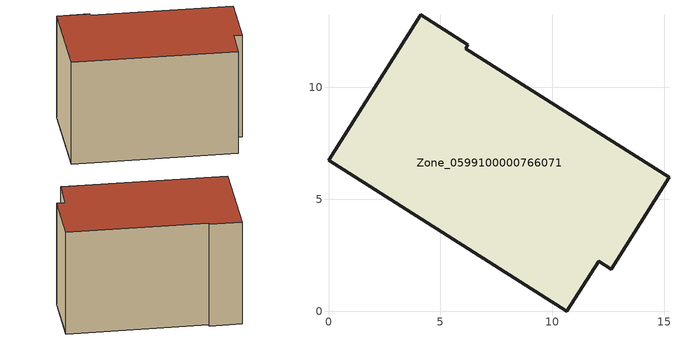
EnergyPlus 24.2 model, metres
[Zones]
Zone_0599100000766071
 floor ground (C_G): 4.12,13.24 6.23,11.9 6.12,11.73 15.21,5.98 12.62,1.88 12.07,2.23 10.65,0 0,6.74 z1.55
 wall outside (C_F): 6.23,11.9 4.12,13.24 0,6.74 10.65,0 12.07,2.23 12.62,1.88 15.21,5.98 6.12,11.73 6.23,11.9 z1.55:10.06
 roof outside (C_R): 4.12,13.24 0,6.74 10.65,0 12.07,2.23 12.62,1.88 15.21,5.98 6.12,11.73 6.23,11.9 z10.06
[BUILDING]
Pand.0599100000766071: North Axis=0; Terrain=City; Loads Convergence Tolerance Value=0.04; Temperature Convergence Tolerance Value=0.4; Solar Distribution=FullExterior; Maximum Number of Warmup Days=25; Minimum Number of Warmup Days=1
[Site:Location]
Rotterdam.The.Hague.AP_ZH_NLD Design_Conditions: Latitude=51.96; Longitude=4.45; Time Zone=1; Elevation=-4.5
[SITE:GROUNDTEMPERATURE:BUILDINGSURFACE]
18, 18, 18, 18, 18, 18, 18, 18, 18, 18, 18, 18
[MATERIAL] Thermal Absorptance=0.9; Solar Absorptance=0.7; Visible Absorptance=0.7
Name | Roughness | Thickness | Conductivity | Density | Specific Heat
G.TI.2006-2014 | MediumSmooth | 0.15 | 0.06 | 540 | 1210
F.TI.2006-2014 | Rough | 0.3 | 0.12 | 1920 | 840
R.TI.2006-2014 | MediumRough | 0.2 | 0.08 | 1500 | 1000
[CONSTRUCTION]
C_G: G.TI.2006-2014
C_F: F.TI.2006-2014
C_R: R.TI.2006-2014
[ZONE]
Zone_0599100000766071: Type=1; Multiplier=1; Ceiling Height=Autocalculate; Volume=Autocalculate; Floor Area=autocalculate; Part of Total Floor Area=Yes
[ZONEINFILTRATION:DESIGNFLOWRATE]
Infil_Zone_0599100000766071: Zone or ZoneList or Space or SpaceList=Zone_0599100000766071; Schedule=AlwaysOn; Design Flow Rate Calculation Method=Flow/Area; Flow Rate per Floor Area=0.0015; Constant Term Coefficient=1; Temperature Term Coefficient=0; Velocity Term Coefficient=0; Velocity Squared Term Coefficient=0
[HVACTEMPLATE:ZONE:IDEALLOADSAIRSYSTEM]
Zone_0599100000766071: Maximum Heating Supply Air Temperature=50; Minimum Cooling Supply Air Temperature=13; Maximum Heating Supply Air Humidity Ratio=0.0156; Minimum Cooling Supply Air Humidity Ratio=0.0077; Heating Limit=NoLimit; Cooling Limit=NoLimit; Dehumidification Control Type=ConstantSensibleHeatRatio; Cooling Sensible Heat Ratio=0.7; Dehumidification Setpoint=60; Humidification Control Type=None; Humidification Setpoint=30; Outdoor Air Method=None; Outdoor Air Flow Rate per Person=0.00944; Outdoor Air Flow Rate per Zone Floor Area=0; Outdoor Air Flow Rate per Zone=0; Demand Controlled Ventilation Type=None; Outdoor Air Economizer Type=NoEconomizer; Heat Recovery Type=None; Sensible Heat Recovery Effectiveness=0.7; Latent Heat Recovery Effectiveness=0.65
[ZONECONTROL:THERMOSTAT]
ThermostatControl_Zone_0599100000766071: Zone or ZoneList=Zone_0599100000766071; Control Type Schedule=DualSetpointControlType; Control 1=Thermostat_Zone_0599100000766071; Temperature Difference Between Cutout And Setpoint=0
[THERMOSTATSETPOINT:DUALSETPOINT]
Thermostat_Zone_0599100000766071: Heating Setpoint Temperature Schedule=HeatingSetpoint_Zone_0599100000766071; Cooling Setpoint Temperature Schedule=CoolingSetpoint_Zone_0599100000766071
[SCHEDULE:COMPACT]
HeatingSetpoint_Zone_0599100000766071: Through: 12/31, For: AllDays, Until: 24:00, 21
CoolingSetpoint_Zone_0599100000766071: Through: 12/31, For: AllDays, Until: 24:00, 24
DualSetpointControlType: Through: 12/31, For: AllDays, Until: 24:00, 4
AlwaysOn: Through: 12/31, For: AllDays, Until: 24:00, 1
